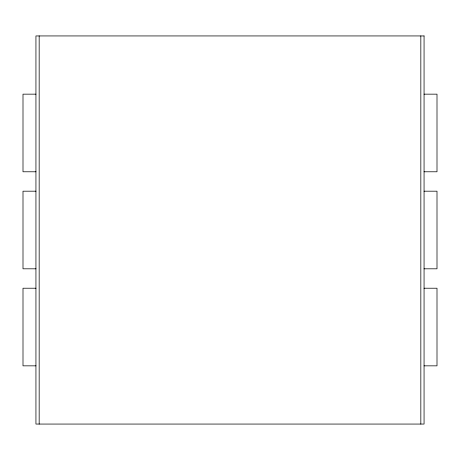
<?xml version="1.0" encoding="UTF-8"?>
<svg xmlns="http://www.w3.org/2000/svg" width="460" height="460" viewBox="0 0 460 460"><rect width="100%" height="100%" fill="white"/><g stroke="black" fill="none" stroke-linecap="round" stroke-linejoin="round"><path stroke-width="0.69" d="M35.938 94.156L23 94.156L23 171.781L35.938 171.781M424.062 94.156L437 94.156L437 171.781L424.062 171.781M35.938 191.187L23 191.187L23 268.812L35.938 268.812M424.062 191.187L437 191.187L437 268.812L424.062 268.812M35.938 288.219L23 288.219L23 365.844L35.938 365.844M424.062 288.219L437 288.219L437 365.844L424.062 365.844M420.831 35.938L420.831 424.062M39.175 35.938L39.169 424.062M424.062 35.938L35.938 35.938L35.938 424.062L424.062 424.062L424.062 35.938"/></g></svg>
